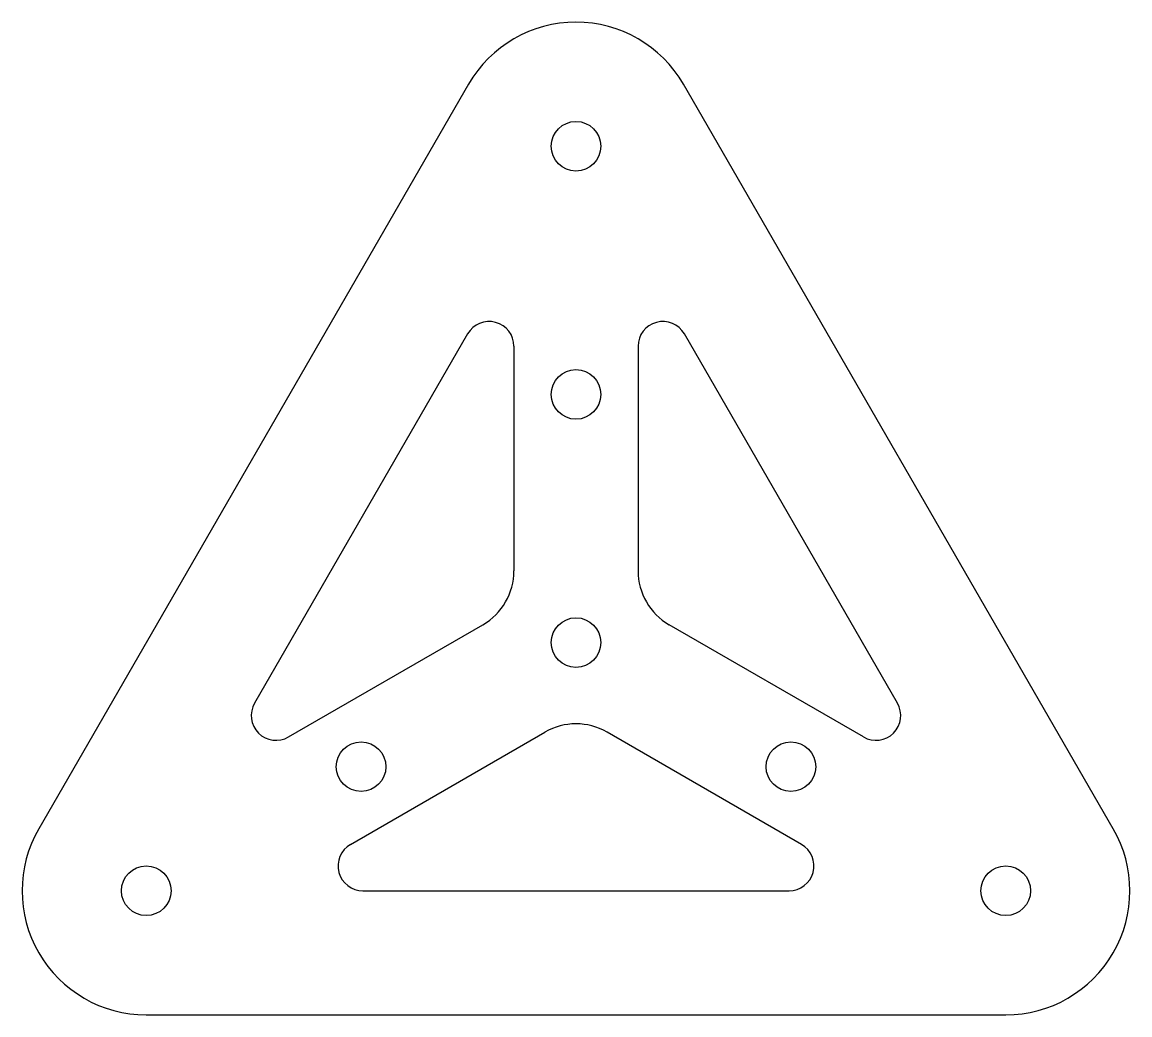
# Model space of a CAD drawing. Header units: inches. Extents: x -4.46 to 4.46, y -3 to 5.
import ezdxf

# ---------------------------------------------------------------- set-up
doc = ezdxf.new("R2010")
doc.units = ezdxf.units.IN
doc.header["$MEASUREMENT"] = 0

msp = doc.modelspace()

# ---------------------------------------------------------------- linework, layer by layer
for p, q in [((-0.866, 4.5), (-4.3301, -1.5)), ((4.3301, -1.5), (0.866, 4.5)), ((-0.8732, 2.4876), (-2.5909, -0.4876)), ((2.5909, -0.4876), (0.8732, 2.4876)), ((-0.5, 2.3876), (-0.5, 0.5774)), ((0.5, 2.3876), (0.5, 0.5774)), ((-2.3177, -0.7608), (-0.75, 0.1443)), ((2.3177, -0.7608), (0.75, 0.1443)), ((-1.8177, -1.6268), (-0.25, -0.7217)), ((1.8177, -1.6268), (0.25, -0.7217)), ((-1.7177, -2), (1.7177, -2)), ((-3.4641, -3), (3.4641, -3))]:
    msp.add_line(p, q)
msp.add_lwpolyline([(-0.5, 2.3876), (-0.5, 1)])
for centre in [(0, 4), (0, 2), (0, 0), (-1.7321, -1), (1.7321, -1), (-3.4641, -2), (3.4641, -2)]:
    msp.add_circle(centre, 0.2)
for centre, radius, start, end in [((0, 4), 1, 30, 150), ((-0.7, 2.3876), 0.2, 0, 150), ((0.7, 2.3876), 0.2, 30, 180), ((-1, 0.5774), 0.5, 300, 0), ((1, 0.5774), 0.5, 180, 240), ((-2.4177, -0.5876), 0.2, 150, 300), ((2.4177, -0.5876), 0.2, 240, 30), ((0, -1.1547), 0.5, 60, 120), ((-3.4641, -2), 1, 150, 270), ((3.4641, -2), 1, 270, 30), ((-1.7177, -1.8), 0.2, 120, 270), ((1.7177, -1.8), 0.2, 270, 60)]:
    msp.add_arc(centre, radius, start, end)

doc.saveas('drawing.dxf')
